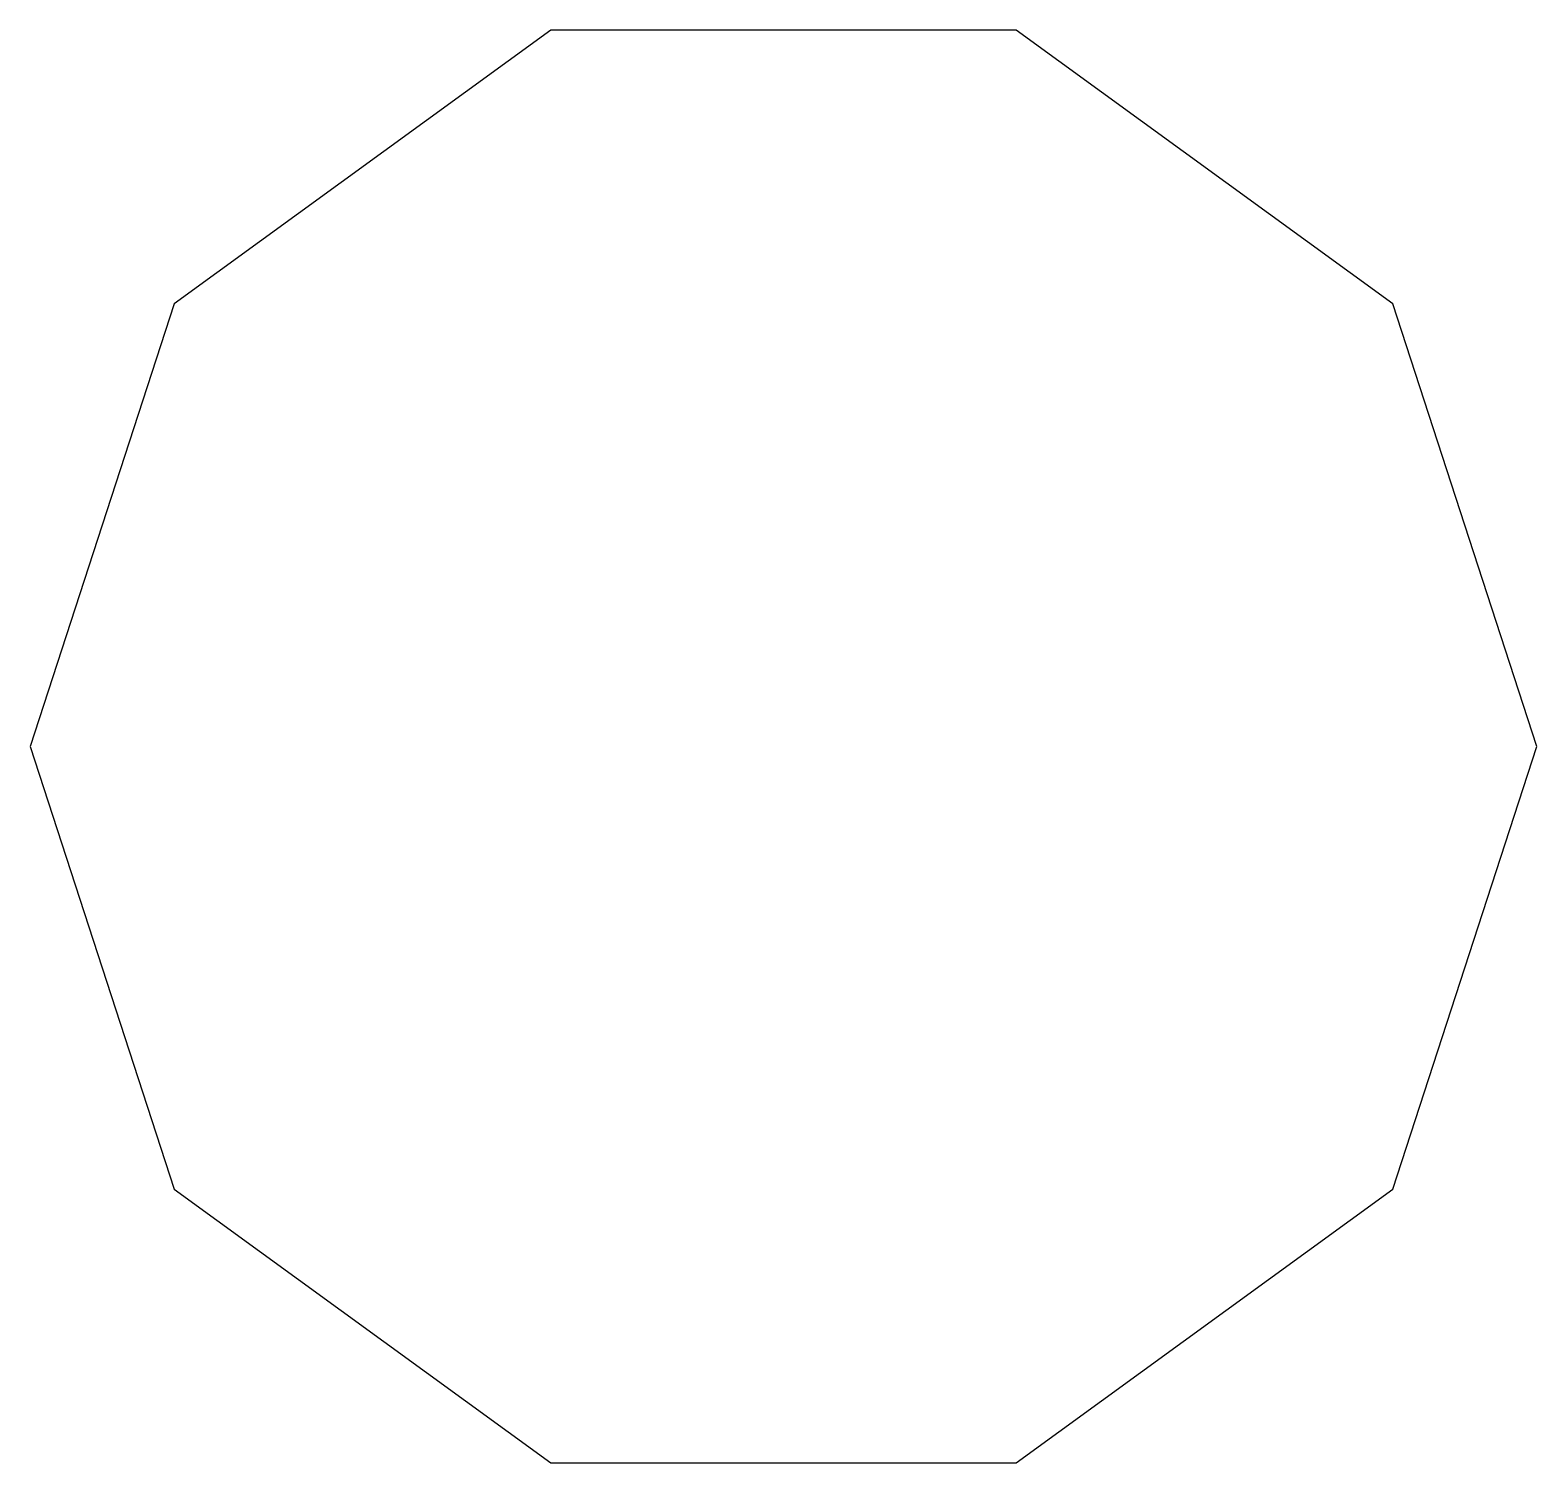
# Model space of a CAD drawing. Header units: millimetres. Extents: x -50 to 50, y -48 to 48.
import ezdxf

# ---------------------------------------------------------------- set-up
doc = ezdxf.new("R2010")
doc.units = ezdxf.units.MM

msp = doc.modelspace()

# ---------------------------------------------------------------- linework, layer by layer
msp.add_polyline3d([(50, 0, 0), (40.45, 29.39, 2), (15.45, 47.55, 4), (-15.45, 47.55, 6), (-40.45, 29.39, 8), (-50, 0, 10), (-40.45, -29.39, 12), (-15.45, -47.55, 14), (15.45, -47.55, 16), (40.45, -29.39, 18), (50, 0, 20), (40.45, 29.39, 22), (15.45, 47.55, 24), (-15.45, 47.55, 26), (-40.45, 29.39, 28), (-50, 0, 30), (-40.45, -29.39, 32), (-15.45, -47.55, 34), (15.45, -47.55, 36), (40.45, -29.39, 38), (50, 0, 40), (40.45, 29.39, 42), (15.45, 47.55, 44), (-15.45, 47.55, 46), (-40.45, 29.39, 48), (-50, 0, 50), (-40.45, -29.39, 52), (-15.45, -47.55, 54), (15.45, -47.55, 56), (40.45, -29.39, 58), (50, 0, 60), (40.45, 29.39, 62), (15.45, 47.55, 64), (-15.45, 47.55, 66), (-40.45, 29.39, 68), (-50, 0, 70), (-40.45, -29.39, 72), (-15.45, -47.55, 74), (15.45, -47.55, 76), (40.45, -29.39, 78), (50, 0, 80)])

doc.saveas('drawing.dxf')
